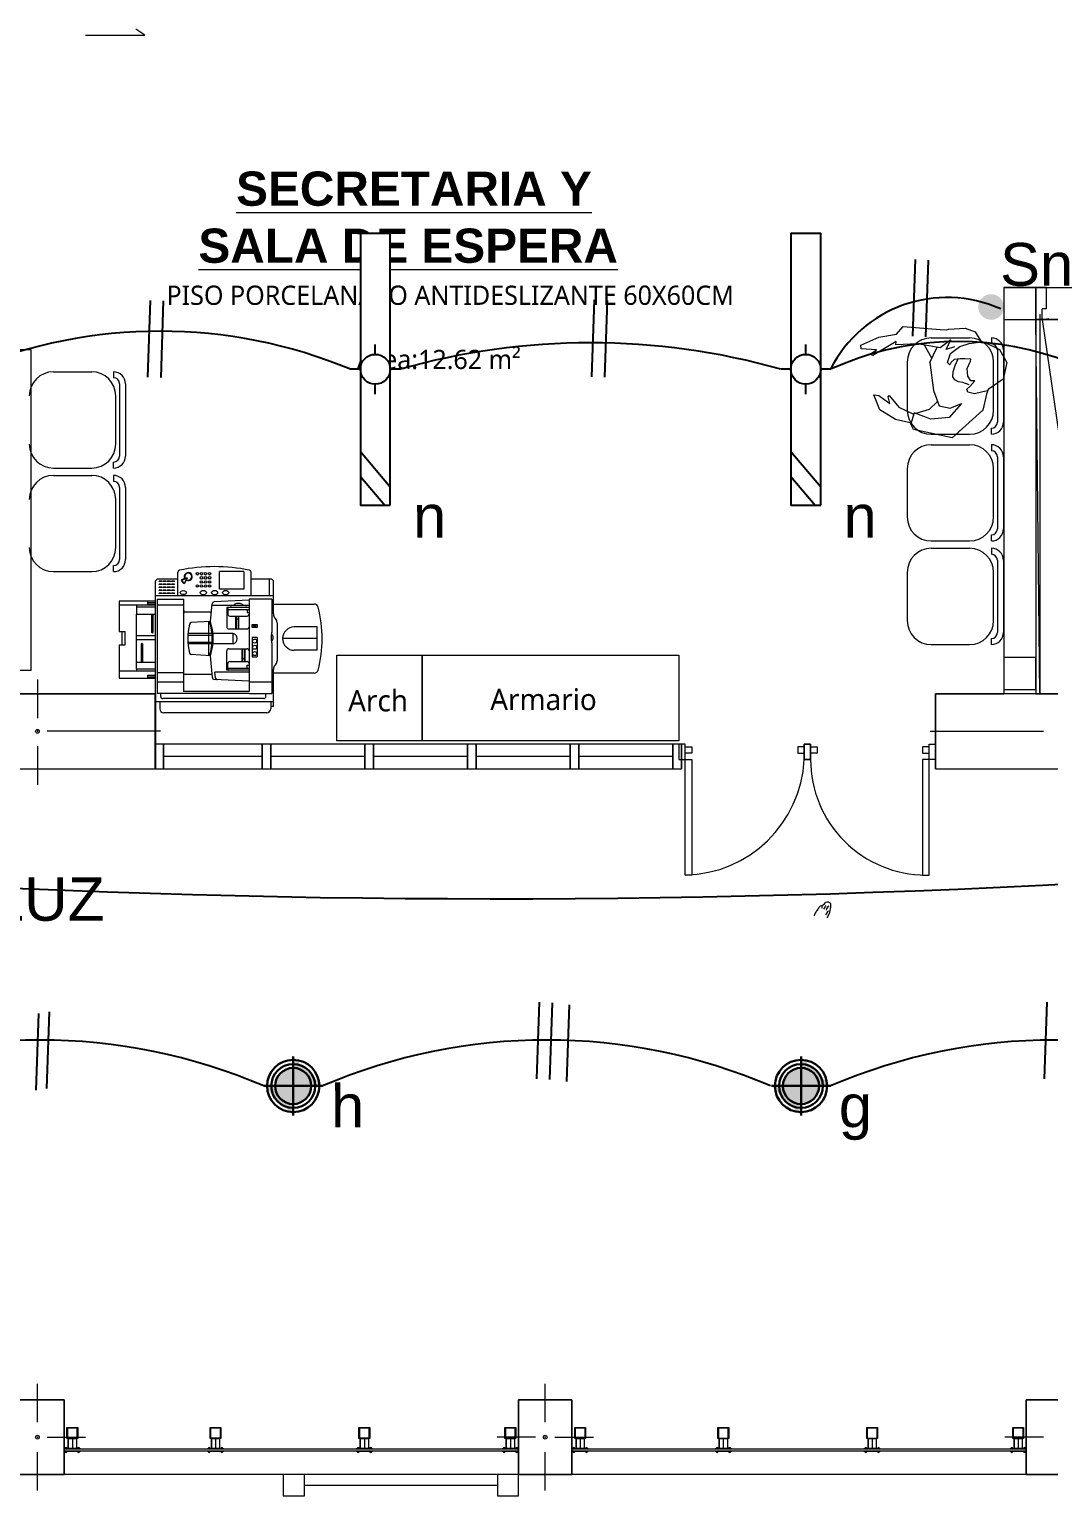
# Model space of a CAD drawing. Header units: metres. Extents: x -17 to 101, y 0 to 79.
# Drawn here: x 11.28 to 16.05, y 19.44 to 26.29 of the extents above; entities that cross this region are included whole.
import ezdxf
from ezdxf import colors
from ezdxf.entities.mleader import LeaderData, LeaderLine
from ezdxf.math import Vec2, Vec3

# ---------------------------------------------------------------- set-up
doc = ezdxf.new("R2010")
doc.units = ezdxf.units.M
doc.set_wipeout_variables(frame=1)
doc.linetypes.add('CONTINUA', pattern=[0])
doc.linetypes.add('HIDDEN2', pattern=[0.1875, 0.125, -0.0625])
for name, color, linetype, lineweight in [('ALUMBRADO', 1, 'Continuous', 30), ('Cotas varias El', 253, 'Continuous', 13), ('TOMACORRIENTE', 5, 'HIDDEN2', 30)]:
    doc.layers.add(name, color=color, linetype=linetype, lineweight=lineweight)
doc.styles.add('Generales', font='trebuc.ttf', dxfattribs={"height": 0.1})
doc.styles.add('Santa Rosa 1 50', font='trebuc.ttf')
doc.styles.get("Standard").update_dxf_attribs({"font": 'arial.ttf'})
doc.styles.add('Textos pisos', font='arial.ttf', dxfattribs={"height": 0.1})

# ---------------------------------------------------------------- blocks, each defined once
blk = doc.blocks.new('ADOSADO')
at = {"color": 1, "lineweight": 25}
blk.add_wipeout([(-0.63, 0.015), (0.64, 0.015), (0.64, 0.155), (-0.63, 0.155)], dxfattribs=at).dxf.layer = 'ALUMBRADO'
at = {"layer": 'ALUMBRADO', "color": 1, "lineweight": 25}
blk.add_lwpolyline([(-0.63, 0.015), (0.64, 0.015), (0.64, 0.155), (-0.63, 0.155)], close=True, dxfattribs=at)
at = {"layer": 'ALUMBRADO', "lineweight": 25}
for points in [[(-0.4959, 0.155), (-0.63, 0.0409)], [(-0.3794, 0.155), (-0.5438, 0.015)], [(0.005, 0.1548), (0.005, 0.2007)], [(-0.1107, 0.085), (-0.0648, 0.085)], [(0.0748, 0.085), (0.1207, 0.085)], [(0.005, -0.0307), (0.005, 0.0152)]]:
    blk.add_lwpolyline(points, dxfattribs=at)
blk.add_circle((0.005, 0.085), 0.0698, dxfattribs=at)
blk = doc.blocks.new('LED PASILLO')
at = {"layer": 'ALUMBRADO'}
h = blk.add_hatch(color=202, dxfattribs=at)
h.dxf.hatch_style = 1
edge = h.paths.add_edge_path()
edge.add_line((0, 0.1376), (0, -0.1376))
edge.add_line((-0.1376, 0), (0.1376, 0))
edge = h.paths.add_edge_path()
edge.add_line((0, 0), (0, 0.0845))
edge.add_arc((0, 0), 0.0845, 90, 180)
edge.add_line((-0.0845, 0), (0, 0))
edge = h.paths.add_edge_path()
edge.add_line((0.0845, 0), (0, 0))
edge.add_line((0, 0), (0, -0.0845))
edge.add_arc((0, 0), 0.0845, 270, 360)
at = {"layer": 'ALUMBRADO', "color": 202}
for points in [[(0, 0.1376), (0, -0.1376)], [(-0.1376, 0), (0.1376, 0)]]:
    blk.add_lwpolyline(points, dxfattribs=at)
for radius in [0.1222, 0.1028, 0.0845]:
    blk.add_circle((0, 0), radius, dxfattribs=at)
blk = doc.blocks.new('_DOTBLANK')
at = {"color": 0, "linetype": 'ByBlock'}
blk.add_line((-0.5, 0), (-1, 0), dxfattribs=at)
blk.add_circle((0, 0), 0.5, dxfattribs=at)

msp = doc.modelspace()

# ---------------------------------------------------------------- hatches: boundary and pattern name
at = {"layer": 'ALUMBRADO', "lineweight": 25}
h = msp.add_hatch(color=102, dxfattribs=at)
h.dxf.hatch_style = 1
h.paths.add_polyline_path([(15.7191, 24.9928, -1), (15.8391, 24.9928, -1)])

# ---------------------------------------------------------------- linework, layer by layer
at = {"layer": 'ALUMBRADO', "color": 114, "lineweight": 25}
for points in [[(15.4123, 24.8557), (15.4247, 25.2144)], [(15.4737, 24.8534), (15.4861, 25.2121)], [(13.9116, 24.6671), (13.9239, 25.0257)], [(11.8354, 24.665), (11.8478, 25.0236)], [(11.8967, 24.6627), (11.9091, 25.0214)], [(13.9729, 24.6648), (13.9853, 25.0235)], [(13.6544, 21.3838), (13.6668, 21.7425)], [(13.7158, 21.3815), (13.7282, 21.7402)], [(16.0294, 21.3838), (16.0418, 21.7425)], [(11.3121, 21.3314), (11.3245, 21.6901)], [(11.3633, 21.3387), (11.3757, 21.6974)], [(13.7942, 21.3712), (13.8066, 21.7299)]]:
    msp.add_lwpolyline(points, dxfattribs=at)
at = {"layer": 'ALUMBRADO', "linetype": 'CONTINUA', "lineweight": 25}
msp.add_arc((13.4689, 73.0698), 50.8438, 263.01287, 277.36143, dxfattribs=at)
at = {"layer": 'ALUMBRADO', "lineweight": 25}
for centre in [(11.3296, 18.905), (13.7002, 18.905), (16.0752, 18.905)]:
    msp.add_arc(centre, 2.6607, 66.80916, 113.19026, dxfattribs=at)
at = {"layer": 'Cotas varias El', "linetype": 'Continuous'}
for p, q in [((11.5439, 26.2632), (11.8207, 26.2632)), ((11.8207, 26.2632), (11.7783, 26.2911)), ((11.3186, 23.2505), (11.3186, 23.0705)), ((11.8936, 23.0089), (11.3636, 23.0089)), ((15.4936, 23.0089), (16.0236, 23.0089)), ((11.3186, 22.9389), (11.3186, 22.7589)), ((11.9086, 22.9489), (11.8686, 22.9489)), ((11.8686, 22.8339), (11.8686, 22.9489)), ((11.9086, 22.9489), (11.8686, 22.9489)), ((11.8686, 22.9489), (11.8686, 22.8339)), ((11.9086, 22.9489), (11.8686, 22.9489)), ((11.8686, 22.8339), (11.8686, 22.9489)), ((11.9086, 22.9489), (11.8686, 22.9489)), ((11.8686, 22.9489), (11.8686, 22.8339)), ((11.9086, 22.9489), (11.9086, 22.8339)), ((11.9086, 22.8339), (11.9086, 22.9489)), ((11.9086, 22.8339), (11.9086, 22.9489)), ((12.3703, 22.9489), (11.9086, 22.9489)), ((11.9086, 22.9489), (11.9086, 22.8339)), ((11.9086, 22.8339), (11.9086, 22.9489)), ((11.9086, 22.8339), (11.9086, 22.9489)), ((12.3703, 22.9489), (11.9086, 22.9489)), ((12.4103, 22.9489), (12.3703, 22.9489)), ((12.3703, 22.8339), (12.3703, 22.9489)), ((12.4103, 22.9489), (12.3703, 22.9489)), ((12.3703, 22.9489), (12.3703, 22.8339)), ((12.4103, 22.9489), (12.3703, 22.9489)), ((12.3703, 22.8339), (12.3703, 22.9489)), ((12.4103, 22.9489), (12.3703, 22.9489)), ((12.3703, 22.9489), (12.3703, 22.8339)), ((12.872, 22.9489), (12.4103, 22.9489)), ((12.4103, 22.9489), (12.4103, 22.8339)), ((12.4103, 22.8339), (12.4103, 22.9489)), ((12.4103, 22.8339), (12.4103, 22.9489)), ((12.872, 22.9489), (12.4103, 22.9489)), ((12.4103, 22.9489), (12.4103, 22.8339)), ((12.4103, 22.8339), (12.4103, 22.9489)), ((12.4103, 22.8339), (12.4103, 22.9489)), ((12.8505, 22.8339), (12.8505, 22.9489)), ((12.8905, 22.9489), (12.8505, 22.9489)), ((12.8505, 22.9489), (12.8505, 22.8339)), ((12.8505, 22.8339), (12.8505, 22.9489)), ((12.8905, 22.9489), (12.8505, 22.9489)), ((12.8505, 22.9489), (12.8505, 22.8339)), ((12.8905, 22.8339), (12.8905, 22.9489)), ((12.8905, 22.9489), (12.8905, 22.8339)), ((13.3522, 22.9489), (12.8905, 22.9489)), ((13.3522, 22.9489), (12.8905, 22.9489)), ((13.3306, 22.8339), (13.3306, 22.9489)), ((13.3706, 22.9489), (13.3306, 22.9489)), ((13.3306, 22.9489), (13.3306, 22.8339)), ((13.3306, 22.8339), (13.3306, 22.9489)), ((13.3706, 22.9489), (13.3306, 22.9489)), ((13.3306, 22.9489), (13.3306, 22.8339)), ((13.3706, 22.8339), (13.3706, 22.9489)), ((13.3706, 22.9489), (13.3706, 22.8339)), ((13.8323, 22.9489), (13.3706, 22.9489)), ((13.8323, 22.9489), (13.3706, 22.9489)), ((13.8108, 22.8339), (13.8108, 22.9489)), ((13.8508, 22.9489), (13.8108, 22.9489)), ((13.8108, 22.9489), (13.8108, 22.8339)), ((13.8108, 22.8339), (13.8108, 22.9489)), ((13.8508, 22.9489), (13.8108, 22.9489)), ((13.8108, 22.9489), (13.8108, 22.8339)), ((13.8508, 22.8339), (13.8508, 22.9489)), ((13.8508, 22.9489), (13.8508, 22.8339)), ((14.3125, 22.9489), (13.8508, 22.9489)), ((14.3125, 22.9489), (13.8508, 22.9489)), ((14.2909, 22.8339), (14.2909, 22.9489)), ((14.3309, 22.9489), (14.2909, 22.9489)), ((14.2909, 22.9489), (14.2909, 22.8339)), ((14.2909, 22.8339), (14.2909, 22.9489)), ((14.3309, 22.9489), (14.2909, 22.9489)), ((14.2909, 22.9489), (14.2909, 22.8339)), ((14.3309, 22.8339), (14.3309, 22.9489)), ((14.3309, 22.9489), (14.3309, 22.8339)), ((11.8686, 22.8339), (11.9086, 22.8339)), ((11.8686, 22.8339), (11.9086, 22.8339)), ((11.8686, 22.8339), (11.9086, 22.8339)), ((11.8686, 22.8339), (11.9086, 22.8339)), ((12.3703, 22.8914), (11.9086, 22.8914)), ((12.3703, 22.8914), (11.9086, 22.8914)), ((11.9086, 22.8339), (12.3703, 22.8339)), ((11.9086, 22.8339), (12.3703, 22.8339)), ((12.3703, 22.8339), (12.4103, 22.8339)), ((12.3703, 22.8339), (12.4103, 22.8339)), ((12.3703, 22.8339), (12.4103, 22.8339)), ((12.3703, 22.8339), (12.4103, 22.8339)), ((12.8505, 22.8914), (12.4103, 22.8914)), ((12.8505, 22.8914), (12.4103, 22.8914)), ((12.4103, 22.8339), (12.872, 22.8339)), ((12.4103, 22.8339), (12.872, 22.8339)), ((12.8505, 22.8339), (12.8905, 22.8339)), ((12.8505, 22.8339), (12.8905, 22.8339)), ((13.3306, 22.8914), (12.8905, 22.8914)), ((13.3306, 22.8914), (12.8905, 22.8914)), ((12.8905, 22.8339), (13.3522, 22.8339)), ((12.8905, 22.8339), (13.3522, 22.8339)), ((13.3306, 22.8339), (13.3706, 22.8339)), ((13.3306, 22.8339), (13.3706, 22.8339)), ((13.8108, 22.8914), (13.3706, 22.8914)), ((13.8108, 22.8914), (13.3706, 22.8914)), ((13.3706, 22.8339), (13.8323, 22.8339)), ((13.3706, 22.8339), (13.8323, 22.8339)), ((13.8108, 22.8339), (13.8508, 22.8339)), ((13.8108, 22.8339), (13.8508, 22.8339)), ((14.2909, 22.8914), (13.8508, 22.8914)), ((14.2909, 22.8914), (13.8508, 22.8914)), ((13.8508, 22.8339), (14.3125, 22.8339)), ((13.8508, 22.8339), (14.3125, 22.8339)), ((14.2909, 22.8339), (14.3309, 22.8339)), ((14.2909, 22.8339), (14.3309, 22.8339)), ((11.3186, 19.7789), (11.3186, 19.9589)), ((13.6937, 19.7789), (13.6937, 19.9589)), ((11.3636, 19.7089), (11.5436, 19.7089)), ((13.6487, 19.7089), (13.4687, 19.7089)), ((13.7387, 19.7089), (13.9187, 19.7089)), ((16.0236, 19.7089), (15.8436, 19.7089)), ((11.3186, 19.4589), (11.3186, 19.6389)), ((13.6937, 19.4589), (13.6937, 19.6389)), ((12.4687, 19.5341), (12.4687, 19.4352)), ((12.5675, 19.5341), (12.4687, 19.5341)), ((12.5675, 19.4352), (12.5675, 19.5341)), ((13.4698, 19.5341), (13.4698, 19.4352)), ((13.5687, 19.5341), (13.4698, 19.5341)), ((13.5687, 19.4352), (13.5687, 19.5341)), ((12.4687, 19.4352), (12.5675, 19.4352)), ((13.4698, 19.4352), (13.5687, 19.4352))]:
    msp.add_line(p, q, dxfattribs=at)
at = {"layer": 'Cotas varias El', "ltscale": 0.05}
msp.add_line((15.8386, 25.0839), (15.9886, 25.0839), dxfattribs=at)
at = {"layer": 'Cotas varias El'}
for p, q in [((16.0386, 25.0839), (15.9886, 25.0839)), ((16.0386, 24.9839), (16.0386, 25.0839)), ((16.0186, 24.9339), (16.0186, 24.9839)), ((16.0386, 24.9839), (16.0186, 24.9839)), ((16.0186, 24.9339), (15.9886, 24.9339)), ((16.0186, 24.9339), (16.0483, 24.9383)), ((16.0186, 24.9339), (16.1542, 24.0038)), ((15.5023, 24.7539), (15.4669, 24.8145)), ((15.4923, 24.7334), (15.5268, 24.8044)), ((11.8715, 23.713), (11.881, 23.7225)), ((11.881, 23.7225), (11.976, 23.7225)), ((11.976, 23.6418), (11.976, 23.7529)), ((12.0073, 23.7231), (11.9917, 23.7154)), ((12.0169, 23.7251), (11.9948, 23.7143)), ((12.0169, 23.7251), (12.0061, 23.703)), ((12.019, 23.7272), (12.0102, 23.7229)), ((12.019, 23.7272), (12.0147, 23.7184)), ((12.2838, 23.7558), (12.1698, 23.7558)), ((12.1698, 23.673), (12.1698, 23.7558)), ((12.2838, 23.7558), (12.2838, 23.673)), ((12.318, 23.6418), (12.318, 23.7529)), ((12.318, 23.7225), (12.413, 23.7225)), ((12.4035, 23.6418), (12.4035, 23.7225)), ((12.4225, 23.713), (12.413, 23.7225)), ((11.8715, 23.1478), (11.8715, 23.713)), ((11.8881, 23.7097), (11.8881, 23.7116)), ((11.9024, 23.7116), (11.8881, 23.7116)), ((11.9024, 23.7097), (11.8881, 23.7097)), ((11.8881, 23.6955), (11.8881, 23.6974)), ((11.9024, 23.6974), (11.8881, 23.6974)), ((11.9024, 23.6955), (11.8881, 23.6955)), ((11.8881, 23.6812), (11.8881, 23.6831)), ((11.9024, 23.6831), (11.8881, 23.6831)), ((11.9024, 23.6812), (11.8881, 23.6812)), ((11.8881, 23.667), (11.8881, 23.6689)), ((11.9024, 23.6689), (11.8881, 23.6689)), ((11.9024, 23.667), (11.8881, 23.667)), ((11.8881, 23.6527), (11.8881, 23.6546)), ((11.9024, 23.6546), (11.8881, 23.6546)), ((11.9024, 23.7097), (11.9024, 23.7116)), ((11.9024, 23.6955), (11.9024, 23.6974)), ((11.9024, 23.6812), (11.9024, 23.6831)), ((11.9024, 23.667), (11.9024, 23.6689)), ((11.9024, 23.6527), (11.9024, 23.6546)), ((11.9214, 23.7116), (11.9071, 23.7116)), ((11.9071, 23.7097), (11.9071, 23.7116)), ((11.9214, 23.7097), (11.9071, 23.7097)), ((11.9214, 23.6974), (11.9071, 23.6974)), ((11.9071, 23.6955), (11.9071, 23.6974)), ((11.9214, 23.6955), (11.9071, 23.6955)), ((11.9214, 23.6831), (11.9071, 23.6831)), ((11.9071, 23.6812), (11.9071, 23.6831)), ((11.9214, 23.6812), (11.9071, 23.6812)), ((11.9214, 23.6689), (11.9071, 23.6689)), ((11.9071, 23.667), (11.9071, 23.6689)), ((11.9214, 23.667), (11.9071, 23.667)), ((11.9214, 23.6546), (11.9071, 23.6546)), ((11.9071, 23.6527), (11.9071, 23.6546)), ((11.9214, 23.7097), (11.9214, 23.7116)), ((11.9214, 23.6955), (11.9214, 23.6974)), ((11.9214, 23.6812), (11.9214, 23.6831)), ((11.9214, 23.667), (11.9214, 23.6689)), ((11.9214, 23.6527), (11.9214, 23.6546)), ((11.9261, 23.7097), (11.9261, 23.7116)), ((11.9404, 23.7116), (11.9261, 23.7116)), ((11.9404, 23.7097), (11.9261, 23.7097)), ((11.9261, 23.6955), (11.9261, 23.6974)), ((11.9404, 23.6974), (11.9261, 23.6974)), ((11.9404, 23.6955), (11.9261, 23.6955)), ((11.9261, 23.6812), (11.9261, 23.6831)), ((11.9404, 23.6831), (11.9261, 23.6831)), ((11.9404, 23.6812), (11.9261, 23.6812)), ((11.9261, 23.667), (11.9261, 23.6689)), ((11.9404, 23.6689), (11.9261, 23.6689)), ((11.9404, 23.667), (11.9261, 23.667)), ((11.9261, 23.6527), (11.9261, 23.6546)), ((11.9404, 23.6546), (11.9261, 23.6546)), ((11.9404, 23.7097), (11.9404, 23.7116)), ((11.9404, 23.6955), (11.9404, 23.6974)), ((11.9404, 23.6812), (11.9404, 23.6831)), ((11.9404, 23.667), (11.9404, 23.6689)), ((11.9404, 23.6527), (11.9404, 23.6546)), ((11.9451, 23.7097), (11.9451, 23.7116)), ((11.9594, 23.7116), (11.9451, 23.7116)), ((11.9594, 23.7097), (11.9451, 23.7097)), ((11.9451, 23.6955), (11.9451, 23.6974)), ((11.9594, 23.6974), (11.9451, 23.6974)), ((11.9594, 23.6955), (11.9451, 23.6955)), ((11.9451, 23.6812), (11.9451, 23.6831)), ((11.9594, 23.6831), (11.9451, 23.6831)), ((11.9594, 23.6812), (11.9451, 23.6812)), ((11.9451, 23.667), (11.9451, 23.6689)), ((11.9594, 23.6689), (11.9451, 23.6689)), ((11.9594, 23.667), (11.9451, 23.667)), ((11.9451, 23.6527), (11.9451, 23.6546)), ((11.9594, 23.6546), (11.9451, 23.6546)), ((11.9594, 23.7097), (11.9594, 23.7116)), ((11.9594, 23.6955), (11.9594, 23.6974)), ((11.9594, 23.6812), (11.9594, 23.6831)), ((11.9594, 23.667), (11.9594, 23.6689)), ((11.9594, 23.6527), (11.9594, 23.6546)), ((12.0149, 23.7155), (12.0072, 23.6999)), ((12.2838, 23.673), (12.1698, 23.673)), ((12.4225, 23.5577), (12.4225, 23.713)), ((11.7005, 23.618), (11.7005, 23.4755)), ((11.8715, 23.618), (11.7005, 23.618)), ((11.8715, 23.599), (11.7005, 23.599)), ((11.7813, 23.599), (11.7813, 23.5563)), ((11.7813, 23.599), (11.7813, 23.5895)), ((11.8715, 23.5895), (11.7813, 23.5895)), ((11.8335, 23.618), (11.8335, 23.6038)), ((11.8335, 23.6109), (11.8715, 23.6109)), ((11.8335, 23.6038), (11.8715, 23.6038)), ((12.4225, 23.6418), (11.8715, 23.6418)), ((11.8784, 23.6275), (11.8784, 23.1858)), ((11.8784, 23.6275), (12.0019, 23.6275)), ((12.0019, 23.599), (11.8784, 23.599)), ((11.9024, 23.6527), (11.8881, 23.6527)), ((11.9214, 23.6527), (11.9071, 23.6527)), ((11.9404, 23.6527), (11.9261, 23.6527)), ((11.9594, 23.6527), (11.9451, 23.6527)), ((12.0019, 23.6275), (12.0019, 23.1953)), ((12.128, 23.523), (12.1367, 23.6052)), ((12.3085, 23.5971), (12.1358, 23.5971)), ((12.3085, 23.6228), (12.1456, 23.6137)), ((12.204, 23.5876), (12.204, 23.4974)), ((12.2088, 23.5876), (12.204, 23.5876)), ((12.3085, 23.5876), (12.2088, 23.5876)), ((12.3085, 23.6275), (12.3085, 23.1953)), ((12.4156, 23.6275), (12.3085, 23.6275)), ((12.4156, 23.6275), (12.4156, 23.4717)), ((12.4225, 23.6038), (12.6133, 23.6038)), ((11.7813, 23.333), (11.7813, 23.5563)), ((11.7813, 23.5563), (11.8715, 23.5563)), ((11.8543, 23.4708), (11.8543, 23.5563)), ((11.8591, 23.5563), (11.8591, 23.4708)), ((12.0053, 23.568), (12.1328, 23.568)), ((12.128, 23.523), (12.0384, 23.517)), ((12.1198, 23.3621), (12.1198, 23.5225)), ((12.2088, 23.5781), (12.2088, 23.5829)), ((12.2088, 23.5781), (12.2088, 23.5572)), ((12.2088, 23.5781), (12.3085, 23.5781)), ((12.2183, 23.5477), (12.299, 23.5477)), ((12.2468, 23.4879), (12.2468, 23.5477)), ((12.2494, 23.4879), (12.2494, 23.5477)), ((12.2584, 23.4879), (12.2584, 23.5477)), ((12.261, 23.4879), (12.261, 23.5477)), ((12.299, 23.5781), (12.299, 23.5639)), ((12.299, 23.5639), (12.3085, 23.5639)), ((12.4323, 23.5359), (12.4298, 23.5387)), ((12.4396, 23.5169), (12.4396, 23.3392)), ((11.7005, 23.4755), (11.7148, 23.4755)), ((11.7148, 23.4138), (11.7148, 23.4755)), ((11.7148, 23.4755), (11.729, 23.4755)), ((11.729, 23.4138), (11.729, 23.4755)), ((11.7813, 23.4565), (11.8715, 23.4565)), ((12.0225, 23.4589), (12.1355, 23.4589)), ((12.1349, 23.466), (12.023, 23.466)), ((12.2347, 23.466), (12.1397, 23.466)), ((12.2135, 23.4879), (12.299, 23.4879)), ((12.2347, 23.4185), (12.2347, 23.466)), ((12.3228, 23.4945), (12.3228, 23.5088)), ((12.3228, 23.5088), (12.3465, 23.5088)), ((12.3465, 23.4945), (12.3228, 23.4945)), ((12.3278, 23.5007), (12.3278, 23.5026)), ((12.336, 23.5026), (12.3278, 23.5026)), ((12.336, 23.5007), (12.3278, 23.5007)), ((12.336, 23.5026), (12.336, 23.5049)), ((12.3415, 23.5017), (12.336, 23.5049)), ((12.3415, 23.5017), (12.336, 23.4985)), ((12.336, 23.4985), (12.336, 23.5007)), ((12.3465, 23.5088), (12.3465, 23.4945)), ((12.6268, 23.4969), (12.5199, 23.4969)), ((12.6268, 23.3877), (12.6268, 23.4969)), ((11.7005, 23.4138), (11.7005, 23.257)), ((11.7005, 23.4138), (11.7148, 23.4138)), ((11.7148, 23.4138), (11.729, 23.4138)), ((11.7813, 23.4375), (11.8715, 23.4375)), ((11.805, 23.333), (11.805, 23.4185)), ((11.8098, 23.4185), (11.8098, 23.333)), ((12.0225, 23.4257), (12.1355, 23.4257)), ((12.1349, 23.4185), (12.023, 23.4185)), ((12.2347, 23.4185), (12.1397, 23.4185)), ((12.204, 23.295), (12.204, 23.3853)), ((12.2135, 23.3948), (12.299, 23.3948)), ((12.2748, 23.3948), (12.2748, 23.3349)), ((12.2774, 23.3349), (12.2774, 23.3948)), ((12.2864, 23.3349), (12.2864, 23.3948)), ((12.289, 23.3948), (12.289, 23.3349)), ((12.3228, 23.447), (12.3228, 23.3568)), ((12.3465, 23.447), (12.3228, 23.447)), ((12.3465, 23.447), (12.3465, 23.3568)), ((12.4156, 23.4224), (12.4156, 23.1858)), ((12.6268, 23.4423), (12.4653, 23.4423)), ((12.6268, 23.3877), (12.5199, 23.3877)), ((11.7813, 23.333), (11.8715, 23.333)), ((11.7813, 23.2998), (11.7813, 23.333)), ((12.128, 23.3615), (12.0384, 23.3676)), ((12.1368, 23.2605), (12.128, 23.3615)), ((12.2088, 23.3045), (12.2088, 23.3254)), ((12.2183, 23.3349), (12.299, 23.3349)), ((12.299, 23.3188), (12.3085, 23.3188)), ((12.299, 23.3045), (12.299, 23.3188)), ((12.3228, 23.3568), (12.3465, 23.3568)), ((12.4298, 23.3174), (12.4323, 23.3202)), ((11.8715, 23.2903), (11.7005, 23.2903)), ((11.7005, 23.257), (11.8715, 23.257)), ((11.7813, 23.2998), (11.7813, 23.2903)), ((11.8715, 23.2998), (11.7813, 23.2998)), ((11.8335, 23.2713), (11.8715, 23.2713)), ((11.8335, 23.2713), (11.8335, 23.257)), ((11.8335, 23.2642), (11.8715, 23.2642)), ((12.0019, 23.2827), (11.8784, 23.2827)), ((12.0019, 23.276), (12.1355, 23.276)), ((12.3085, 23.2428), (12.1457, 23.2518)), ((12.3085, 23.2855), (12.1489, 23.2855)), ((12.1512, 23.2597), (12.1489, 23.2855)), ((12.2088, 23.295), (12.204, 23.295)), ((12.2088, 23.2998), (12.2088, 23.3045)), ((12.2088, 23.3045), (12.3085, 23.3045)), ((12.3085, 23.295), (12.2088, 23.295)), ((12.4225, 23.1243), (12.4225, 23.2984)), ((12.6133, 23.2808), (12.4225, 23.2808)), ((12.0019, 23.238), (11.8784, 23.238)), ((12.3085, 23.1858), (11.8784, 23.1858)), ((11.8953, 23.1715), (11.8953, 23.1858)), ((12.3085, 23.1953), (12.0019, 23.1953)), ((12.4156, 23.238), (12.3085, 23.238)), ((12.3085, 23.1858), (12.4156, 23.1858)), ((12.3871, 23.1715), (12.3871, 23.1858)), ((11.8715, 23.1478), (12.4225, 23.1478)), ((11.8905, 23.1478), (11.8905, 23.1145)), ((12.3776, 23.162), (11.9048, 23.162)), ((12.41, 23.1478), (12.41, 23.1145)), ((12.4225, 23.1243), (12.41, 23.1243)), ((12.391, 23.0955), (11.9095, 23.0955)), ((11.4631, 19.7026), (11.5012, 19.7026)), ((11.4631, 19.6559), (11.4631, 19.7026)), ((11.4631, 19.7026), (11.4631, 19.6559)), ((11.4631, 19.7026), (11.5012, 19.7026)), ((11.4631, 19.6559), (11.4631, 19.7026)), ((11.4631, 19.7026), (11.4631, 19.6559)), ((11.4822, 19.7026), (11.4822, 19.6559)), ((11.4822, 19.7026), (11.4822, 19.6559)), ((11.5012, 19.7026), (11.5012, 19.6559)), ((11.5012, 19.7026), (11.5012, 19.6559)), ((11.5012, 19.7026), (11.5012, 19.6559)), ((11.5012, 19.7026), (11.5012, 19.6559)), ((12.1326, 19.7026), (12.1707, 19.7026)), ((12.1326, 19.6559), (12.1326, 19.7026)), ((12.1326, 19.7026), (12.1326, 19.6559)), ((12.1326, 19.7026), (12.1707, 19.7026)), ((12.1326, 19.6559), (12.1326, 19.7026)), ((12.1326, 19.7026), (12.1326, 19.6559)), ((12.1517, 19.7026), (12.1517, 19.6559)), ((12.1517, 19.7026), (12.1517, 19.6559)), ((12.1707, 19.7026), (12.1707, 19.6559)), ((12.1707, 19.7026), (12.1707, 19.6559)), ((12.1707, 19.7026), (12.1707, 19.6559)), ((12.1707, 19.7026), (12.1707, 19.6559)), ((12.8286, 19.7026), (12.8667, 19.7026)), ((12.8286, 19.6559), (12.8286, 19.7026)), ((12.8286, 19.7026), (12.8286, 19.6559)), ((12.8286, 19.7026), (12.8667, 19.7026)), ((12.8286, 19.6559), (12.8286, 19.7026)), ((12.8286, 19.7026), (12.8286, 19.6559)), ((12.8477, 19.7026), (12.8477, 19.6559)), ((12.8477, 19.7026), (12.8477, 19.6559)), ((12.8667, 19.7026), (12.8667, 19.6559)), ((12.8667, 19.7026), (12.8667, 19.6559)), ((12.8667, 19.7026), (12.8667, 19.6559)), ((12.8667, 19.7026), (12.8667, 19.6559)), ((13.5115, 19.7026), (13.5496, 19.7026)), ((13.5115, 19.6559), (13.5115, 19.7026)), ((13.5115, 19.7026), (13.5115, 19.6559)), ((13.5115, 19.7026), (13.5496, 19.7026)), ((13.5115, 19.6559), (13.5115, 19.7026)), ((13.5115, 19.7026), (13.5115, 19.6559)), ((13.5306, 19.7026), (13.5306, 19.6559)), ((13.5306, 19.7026), (13.5306, 19.6559)), ((13.5496, 19.7026), (13.5496, 19.6559)), ((13.5496, 19.7026), (13.5496, 19.6559)), ((13.5496, 19.7026), (13.5496, 19.6559)), ((13.5496, 19.7026), (13.5496, 19.6559)), ((13.8381, 19.7026), (13.8762, 19.7026)), ((13.8381, 19.6558), (13.8381, 19.7026)), ((13.8381, 19.7026), (13.8381, 19.6558)), ((13.8381, 19.7026), (13.8762, 19.7026)), ((13.8381, 19.6558), (13.8381, 19.7026)), ((13.8381, 19.7026), (13.8381, 19.6558)), ((13.8571, 19.7026), (13.8571, 19.6558)), ((13.8571, 19.7026), (13.8571, 19.6558)), ((13.8762, 19.7026), (13.8762, 19.6558)), ((13.8762, 19.7026), (13.8762, 19.6558)), ((13.8762, 19.7026), (13.8762, 19.6558)), ((13.8762, 19.7026), (13.8762, 19.6558)), ((14.5076, 19.7026), (14.5457, 19.7026)), ((14.5076, 19.6558), (14.5076, 19.7026)), ((14.5076, 19.7026), (14.5076, 19.6558)), ((14.5076, 19.7026), (14.5457, 19.7026)), ((14.5076, 19.6558), (14.5076, 19.7026)), ((14.5076, 19.7026), (14.5076, 19.6558)), ((14.5266, 19.7026), (14.5266, 19.6558)), ((14.5266, 19.7026), (14.5266, 19.6558)), ((14.5457, 19.7026), (14.5457, 19.6558)), ((14.5457, 19.7026), (14.5457, 19.6558)), ((14.5457, 19.7026), (14.5457, 19.6558)), ((14.5457, 19.7026), (14.5457, 19.6558)), ((15.2036, 19.7026), (15.2417, 19.7026)), ((15.2036, 19.6558), (15.2036, 19.7026)), ((15.2036, 19.7026), (15.2036, 19.6558)), ((15.2036, 19.7026), (15.2417, 19.7026)), ((15.2036, 19.6558), (15.2036, 19.7026)), ((15.2036, 19.7026), (15.2036, 19.6558)), ((15.2226, 19.7026), (15.2226, 19.6558)), ((15.2226, 19.7026), (15.2226, 19.6558)), ((15.2417, 19.7026), (15.2417, 19.6558)), ((15.2417, 19.7026), (15.2417, 19.6558)), ((15.2417, 19.7026), (15.2417, 19.6558)), ((15.2417, 19.7026), (15.2417, 19.6558)), ((15.8865, 19.7026), (15.9246, 19.7026)), ((15.8865, 19.6558), (15.8865, 19.7026)), ((15.8865, 19.7026), (15.8865, 19.6558)), ((15.8865, 19.7026), (15.9246, 19.7026)), ((15.8865, 19.6558), (15.8865, 19.7026)), ((15.8865, 19.7026), (15.8865, 19.6558)), ((15.9055, 19.7026), (15.9055, 19.6558)), ((15.9055, 19.7026), (15.9055, 19.6558)), ((15.9246, 19.7026), (15.9246, 19.6558)), ((15.9246, 19.7026), (15.9246, 19.6558)), ((15.9246, 19.7026), (15.9246, 19.6558)), ((15.9246, 19.7026), (15.9246, 19.6558)), ((11.5008, 19.6559), (11.4627, 19.6559)), ((11.5008, 19.6559), (11.4627, 19.6559)), ((12.1707, 19.6559), (12.1326, 19.6559)), ((12.1707, 19.6559), (12.1326, 19.6559)), ((12.8667, 19.6559), (12.8286, 19.6559)), ((12.8667, 19.6559), (12.8286, 19.6559)), ((13.5496, 19.6559), (13.5115, 19.6559)), ((13.5496, 19.6559), (13.5115, 19.6559)), ((13.8758, 19.6558), (13.8377, 19.6558)), ((13.8758, 19.6558), (13.8377, 19.6558)), ((14.5457, 19.6558), (14.5076, 19.6558)), ((14.5457, 19.6558), (14.5076, 19.6558)), ((15.2417, 19.6558), (15.2036, 19.6558)), ((15.2417, 19.6558), (15.2036, 19.6558)), ((15.9246, 19.6558), (15.8865, 19.6558)), ((15.9246, 19.6558), (15.8865, 19.6558))]:
    msp.add_line(p, q, dxfattribs=at)
at = {"layer": 'Cotas varias El', "linetype": 'Continuous', "ltscale": 0.2}
msp.add_line((16.0086, 23.1839), (16.0086, 24.9598), dxfattribs=at)
at = {"layer": 'Cotas varias El', "linetype": 'ByBlock'}
for p, q in [((15.499, 24.848), (15.6783, 24.848)), ((15.7803, 24.848), (15.7803, 24.8199)), ((15.8084, 24.7918), (15.8084, 24.4543)), ((15.8365, 24.7918), (15.8365, 24.4543)), ((11.3933, 24.6898), (11.5725, 24.6898)), ((11.6745, 24.6898), (11.6745, 24.6617)), ((15.3865, 24.7355), (15.3865, 24.5105)), ((15.7908, 24.5105), (15.7908, 24.7355)), ((11.7026, 24.6336), (11.7026, 24.2961)), ((11.7308, 24.6336), (11.7308, 24.2961)), ((11.685, 24.3523), (11.685, 24.5773)), ((15.7803, 24.398), (15.7803, 24.4261)), ((15.499, 24.398), (15.6783, 24.398)), ((15.499, 24.349), (15.6783, 24.349)), ((15.7803, 24.349), (15.7803, 24.3209)), ((15.8084, 24.2927), (15.8084, 23.9552)), ((15.8365, 24.2927), (15.8365, 23.9552)), ((11.3933, 24.2398), (11.5725, 24.2398)), ((11.3933, 24.2055), (11.5725, 24.2055)), ((11.6745, 24.2398), (11.6745, 24.268)), ((11.6745, 24.2055), (11.6745, 24.1774)), ((15.3865, 24.2365), (15.3865, 24.0115)), ((15.7908, 24.0115), (15.7908, 24.2365)), ((11.7026, 24.1492), (11.7026, 23.8117)), ((11.7308, 24.1492), (11.7308, 23.8117)), ((11.685, 23.868), (11.685, 24.093)), ((15.7803, 23.899), (15.7803, 23.9271)), ((15.499, 23.899), (15.6783, 23.899)), ((15.499, 23.8646), (15.6783, 23.8646)), ((15.7803, 23.8646), (15.7803, 23.8365)), ((15.8084, 23.8084), (15.8084, 23.4709)), ((15.8365, 23.8084), (15.8365, 23.4709)), ((11.3933, 23.7555), (11.5725, 23.7555)), ((11.6745, 23.7555), (11.6745, 23.7836)), ((15.3865, 23.7521), (15.3865, 23.5271)), ((15.7908, 23.5271), (15.7908, 23.7521)), ((15.499, 23.4146), (15.6783, 23.4146)), ((15.7803, 23.4146), (15.7803, 23.4428))]:
    msp.add_line(p, q, dxfattribs=at)
at = {"layer": 'Cotas varias El', "ltscale": 0.05}
for points in [[(15.8386, 25.0839), (15.8386, 23.1839)], [(15.9886, 25.0839), (15.9886, 23.1839)]]:
    msp.add_lwpolyline(points, dxfattribs=at)
at = {"layer": 'Cotas varias El'}
for points in [[(15.8386, 25.0839), (15.8386, 24.9339), (15.9886, 24.9339), (15.9886, 25.0839)], [(15.9886, 25.0839), (16.9886, 25.0839), (16.9886, 24.9339), (15.9886, 24.9339)], [(15.9886, 24.9339), (17.9936, 24.9339), (17.9936, 22.9839), (16.6186, 22.9839), (16.6186, 23.1839), (16.0064, 23.1839), (15.9886, 24.9339)], [(15.8386, 23.3539), (15.8386, 23.2039), (15.9886, 23.2039), (15.9886, 23.3539)], [(11.4436, 19.8839), (11.1936, 19.8839), (11.1936, 19.5339), (11.4436, 19.5339)], [(13.8187, 19.8839), (13.5687, 19.8839), (13.5687, 19.5339), (13.8187, 19.5339)], [(16.1936, 19.8839), (15.9436, 19.8839), (15.9436, 19.5339), (16.1936, 19.5339)], [(11.5076, 19.7026), (11.5053, 19.7026), (11.4568, 19.7026), (11.4568, 19.7049), (11.4568, 19.7511), (11.4568, 19.7534), (11.5076, 19.7534), (11.5076, 19.7511)], [(11.5053, 19.7049), (11.5053, 19.7511), (11.4591, 19.7511), (11.4591, 19.7049)], [(13.8825, 19.7026), (13.8802, 19.7026), (13.8317, 19.7026), (13.8317, 19.7048), (13.8317, 19.7511), (13.8317, 19.7534), (13.8825, 19.7534), (13.8825, 19.7511)], [(13.8802, 19.7048), (13.8802, 19.7511), (13.834, 19.7511), (13.834, 19.7048)], [(11.4437, 19.6446), (13.5687, 19.6446), (13.5687, 19.6526), (11.4437, 19.6526)], [(13.8186, 19.6446), (15.9436, 19.6446), (15.9436, 19.6526), (13.8186, 19.6526)]]:
    msp.add_lwpolyline(points, close=True, dxfattribs=at)
for points in [[(15.6082, 24.8065), (15.5689, 24.7947), (15.5907, 24.8392), (15.5407, 24.8021), (15.4349, 24.8199), (15.3335, 24.8164), (15.3355, 24.8319), (15.2258, 24.7663), (15.2132, 24.7716), (15.2426, 24.792), (15.1715, 24.7966), (15.1703, 24.815), (15.2542, 24.8513), (15.3365, 24.8658), (15.368, 24.9018), (15.5413, 24.8884), (15.5715, 24.8858), (15.5792, 24.8899), (15.6574, 24.8943), (15.7052, 24.8769), (15.7356, 24.8247), (15.7486, 24.829), (15.8181, 24.7943), (15.8529, 24.7334), (15.8355, 24.6551), (15.766, 24.6073), (15.7573, 24.5856), (15.7398, 24.5104), (15.5966, 24.3812), (15.4163, 24.4206), (15.4011, 24.4508), (15.3315, 24.4676), (15.2582, 24.5124), (15.2298, 24.5827), (15.2538, 24.5797), (15.3048, 24.5421), (15.2971, 24.5725), (15.3029, 24.5789), (15.3475, 24.524), (15.4164, 24.4916)], [(15.7606, 24.6006), (15.7008, 24.5872), (15.6694, 24.5947), (15.6649, 24.6081), (15.6798, 24.6216), (15.7023, 24.647), (15.6843, 24.647), (15.6694, 24.6694), (15.6664, 24.7053), (15.6828, 24.7397), (15.6843, 24.7486), (15.6559, 24.7501), (15.635, 24.7501), (15.6066, 24.7471), (15.5916, 24.7352), (15.5857, 24.7232), (15.5752, 24.7337), (15.5886, 24.7756), (15.632, 24.8084), (15.6768, 24.8219), (15.7224, 24.8286)], [(10.6874, 23.2939), (10.6874, 24.7939), (11.2874, 24.7939), (11.2874, 23.2939), (10.6874, 23.2939)], [(15.6768, 24.6291), (15.6469, 24.6395), (15.626, 24.6425), (15.6096, 24.653), (15.6006, 24.6664), (15.6021, 24.6903), (15.6111, 24.7187), (15.6245, 24.7501)], [(15.4923, 24.7334), (15.5097, 24.603), (15.5357, 24.5308), (15.5879, 24.5204), (15.64, 24.5421), (15.5835, 24.4769), (15.4966, 24.4682), (15.4184, 24.4986), (15.4034, 24.4461)], [(15.5284, 24.551), (15.4893, 24.5137), (15.4265, 24.4955)], [(13.1186, 22.9644), (12.7186, 22.9644), (12.7186, 23.3644), (13.1186, 23.3644), (13.1186, 22.9644)], [(13.1186, 23.3644), (14.3186, 23.3644), (14.3186, 22.9644), (13.1186, 22.9644), (13.1186, 23.3644)], [(10.7686, 22.9539), (10.7686, 23.1839), (11.8715, 23.1839), (11.8715, 22.8339)], [(15.5186, 22.8339), (15.5186, 23.1839), (15.8386, 23.1839)], [(15.9886, 23.1839), (16.6186, 23.1839), (16.6186, 22.9839)], [(35.2186, 22.8339), (35.2186, 19.5339), (6.4186, 19.5339), (6.4186, 22.8339)]]:
    msp.add_lwpolyline(points, dxfattribs=at)
at = {"layer": 'Cotas varias El', "linetype": 'Continuous'}
for points in [[(10.7686, 22.8339), (11.8686, 22.8339), (11.8686, 23.1839), (10.7686, 23.1839)], [(15.5186, 22.8339), (16.6186, 22.8339), (16.6186, 23.1839), (15.5186, 23.1839)], [(14.3486, 22.9489), (14.3186, 22.9489), (14.3186, 22.8769), (14.3486, 22.8769)], [(14.3486, 22.9369), (14.3786, 22.9369), (14.3786, 22.9069), (14.3486, 22.9069)], [(14.9048, 22.9369), (14.8748, 22.9369), (14.8748, 22.9069), (14.9048, 22.9069)], [(14.9348, 22.9489), (14.9048, 22.9489), (14.9048, 22.8769), (14.9348, 22.8769)], [(14.9048, 22.9489), (14.9348, 22.9489), (14.9348, 22.8769), (14.9048, 22.8769)], [(14.9348, 22.9369), (14.9648, 22.9369), (14.9648, 22.9069), (14.9348, 22.9069)], [(15.4886, 22.9369), (15.4586, 22.9369), (15.4586, 22.9069), (15.4886, 22.9069)], [(15.4886, 22.9489), (15.5186, 22.9489), (15.5186, 22.8769), (15.4886, 22.8769)], [(14.3486, 22.8769), (14.3786, 22.8769), (14.3786, 22.3369), (14.3486, 22.3369)], [(15.4886, 22.8769), (15.4586, 22.8769), (15.4586, 22.3369), (15.4886, 22.3369)], [(11.4436, 19.5339), (11.1936, 19.5339), (11.1936, 19.8839), (11.4436, 19.8839)], [(13.8187, 19.5339), (13.5687, 19.5339), (13.5687, 19.8839), (13.8187, 19.8839)], [(16.1936, 19.5339), (15.9436, 19.5339), (15.9436, 19.8839), (16.1936, 19.8839)]]:
    msp.add_lwpolyline(points, close=True, dxfattribs=at)
at = {"layer": 'Cotas varias El', "flags": 128}
for points in [[(12.1771, 19.7026), (12.1748, 19.7026), (12.1263, 19.7026), (12.1263, 19.7049), (12.1263, 19.7511), (12.1263, 19.7534), (12.1771, 19.7534), (12.1771, 19.7511)], [(12.1748, 19.7049), (12.1748, 19.7511), (12.1286, 19.7511), (12.1286, 19.7049)], [(12.8731, 19.7026), (12.8708, 19.7026), (12.8223, 19.7026), (12.8223, 19.7049), (12.8223, 19.7511), (12.8223, 19.7534), (12.8731, 19.7534), (12.8731, 19.7511)], [(12.8708, 19.7049), (12.8708, 19.7511), (12.8246, 19.7511), (12.8246, 19.7049)], [(13.556, 19.7026), (13.5537, 19.7026), (13.5052, 19.7026), (13.5052, 19.7049), (13.5052, 19.7511), (13.5052, 19.7534), (13.556, 19.7534), (13.556, 19.7511)], [(13.5537, 19.7049), (13.5537, 19.7511), (13.5075, 19.7511), (13.5075, 19.7049)], [(14.552, 19.7026), (14.5497, 19.7026), (14.5012, 19.7026), (14.5012, 19.7048), (14.5012, 19.7511), (14.5012, 19.7534), (14.552, 19.7534), (14.552, 19.7511)], [(14.5497, 19.7048), (14.5497, 19.7511), (14.5035, 19.7511), (14.5035, 19.7048)], [(15.248, 19.7026), (15.2457, 19.7026), (15.1972, 19.7026), (15.1972, 19.7048), (15.1972, 19.7511), (15.1972, 19.7534), (15.248, 19.7534), (15.248, 19.7511)], [(15.2457, 19.7048), (15.2457, 19.7511), (15.1995, 19.7511), (15.1995, 19.7048)], [(15.9309, 19.7026), (15.9286, 19.7026), (15.8801, 19.7026), (15.8801, 19.7048), (15.8801, 19.7511), (15.8801, 19.7534), (15.9309, 19.7534), (15.9309, 19.7511)], [(15.9286, 19.7048), (15.9286, 19.7511), (15.8824, 19.7511), (15.8824, 19.7048)], [(11.5199, 19.6536), (11.4691, 19.6536), (11.4437, 19.6536), (11.4437, 19.6559), (11.4691, 19.6559), (11.5199, 19.6559)], [(11.5199, 19.6536), (11.4437, 19.6536), (11.4437, 19.6559), (11.5199, 19.6559)], [(11.5199, 19.6413), (11.4437, 19.6413), (11.4437, 19.6436), (11.5199, 19.6436)], [(11.5199, 19.6413), (11.4437, 19.6413), (11.4437, 19.6436), (11.5199, 19.6436)], [(12.1898, 19.6536), (12.139, 19.6536), (12.1136, 19.6536), (12.1136, 19.6559), (12.139, 19.6559), (12.1898, 19.6559)], [(12.1898, 19.6536), (12.1136, 19.6536), (12.1136, 19.6559), (12.1898, 19.6559)], [(12.1898, 19.6413), (12.1136, 19.6413), (12.1136, 19.6436), (12.1898, 19.6436)], [(12.1898, 19.6413), (12.1136, 19.6413), (12.1136, 19.6436), (12.1898, 19.6436)], [(12.8858, 19.6536), (12.835, 19.6536), (12.8096, 19.6536), (12.8096, 19.6559), (12.835, 19.6559), (12.8858, 19.6559)], [(12.8858, 19.6536), (12.8096, 19.6536), (12.8096, 19.6559), (12.8858, 19.6559)], [(12.8858, 19.6413), (12.8096, 19.6413), (12.8096, 19.6436), (12.8858, 19.6436)], [(12.8858, 19.6413), (12.8096, 19.6413), (12.8096, 19.6436), (12.8858, 19.6436)], [(13.5687, 19.6536), (13.5179, 19.6536), (13.4925, 19.6536), (13.4925, 19.6559), (13.5179, 19.6559), (13.5687, 19.6559)], [(13.5687, 19.6536), (13.4925, 19.6536), (13.4925, 19.6559), (13.5687, 19.6559)], [(13.5687, 19.6413), (13.4925, 19.6413), (13.4925, 19.6436), (13.5687, 19.6436)], [(13.5687, 19.6413), (13.4925, 19.6413), (13.4925, 19.6436), (13.5687, 19.6436)], [(13.8948, 19.6536), (13.844, 19.6536), (13.8186, 19.6536), (13.8186, 19.6558), (13.844, 19.6558), (13.8948, 19.6558)], [(13.8948, 19.6536), (13.8186, 19.6536), (13.8186, 19.6558), (13.8948, 19.6558)], [(13.8948, 19.6413), (13.8186, 19.6413), (13.8186, 19.6436), (13.8948, 19.6436)], [(13.8948, 19.6413), (13.8186, 19.6413), (13.8186, 19.6436), (13.8948, 19.6436)], [(14.5647, 19.6536), (14.5139, 19.6536), (14.4885, 19.6536), (14.4885, 19.6558), (14.5139, 19.6558), (14.5647, 19.6558)], [(14.5647, 19.6536), (14.4885, 19.6536), (14.4885, 19.6558), (14.5647, 19.6558)], [(14.5647, 19.6413), (14.4885, 19.6413), (14.4885, 19.6436), (14.5647, 19.6436)], [(14.5647, 19.6413), (14.4885, 19.6413), (14.4885, 19.6436), (14.5647, 19.6436)], [(15.2607, 19.6536), (15.2099, 19.6536), (15.1845, 19.6536), (15.1845, 19.6558), (15.2099, 19.6558), (15.2607, 19.6558)], [(15.2607, 19.6536), (15.1845, 19.6536), (15.1845, 19.6558), (15.2607, 19.6558)], [(15.2607, 19.6413), (15.1845, 19.6413), (15.1845, 19.6436), (15.2607, 19.6436)], [(15.2607, 19.6413), (15.1845, 19.6413), (15.1845, 19.6436), (15.2607, 19.6436)], [(15.9436, 19.6536), (15.8928, 19.6536), (15.8674, 19.6536), (15.8674, 19.6558), (15.8928, 19.6558), (15.9436, 19.6558)], [(15.9436, 19.6536), (15.8674, 19.6536), (15.8674, 19.6558), (15.9436, 19.6558)], [(15.9436, 19.6413), (15.8674, 19.6413), (15.8674, 19.6436), (15.9436, 19.6436)], [(15.9436, 19.6413), (15.8674, 19.6413), (15.8674, 19.6436), (15.9436, 19.6436)]]:
    msp.add_lwpolyline(points, close=True, dxfattribs=at)
at = {"layer": 'Cotas varias El', "linetype": 'Continuous', "flags": 128}
for points in [[(13.4696, 19.5341), (12.5675, 19.5341)], [(12.5675, 19.4847), (13.4696, 19.4847)]]:
    msp.add_lwpolyline(points, dxfattribs=at)
at = {"layer": 'Cotas varias El'}
for centre, radius in [((12.0669, 23.7455), 0.0057), ((12.0859, 23.7455), 0.0057), ((12.0859, 23.7265), 0.0057), ((12.1049, 23.7455), 0.0057), ((12.1049, 23.7265), 0.0057), ((12.1239, 23.7455), 0.0057), ((12.1239, 23.7265), 0.0057), ((12.0669, 23.6885), 0.0057), ((12.0859, 23.7075), 0.0057), ((12.0859, 23.6885), 0.0057), ((12.1049, 23.7075), 0.0057), ((12.1049, 23.6885), 0.0057), ((12.1239, 23.7075), 0.0057), ((12.1239, 23.6885), 0.0057), ((12.3346, 23.4311), 0.0093), ((12.3346, 23.4019), 0.0093), ((12.3346, 23.3727), 0.0093)]:
    msp.add_circle(centre, radius, dxfattribs=at)
at = {"layer": 'Cotas varias El', "linetype": 'Continuous'}
for centre in [(11.3186, 23.0089), (11.3186, 19.7089), (13.6937, 19.7089)]:
    msp.add_circle(centre, 0.00871, dxfattribs=at)
at = {"layer": 'Cotas varias El', "linetype": 'ByBlock'}
for centre, radius, start, end in [((15.499, 24.7355), 0.1125, 90, 180), ((15.6783, 24.7355), 0.1125, 0, 90), ((15.7803, 24.7918), 0.0562, 0, 90), ((15.7803, 24.7918), 0.0281, 0, 90), ((11.3933, 24.5773), 0.1125, 90, 180), ((11.5725, 24.5773), 0.1125, 0, 90), ((11.6745, 24.6336), 0.0562, 0, 90), ((11.6745, 24.6336), 0.0281, 0, 90), ((15.499, 24.5105), 0.1125, 180, 270), ((15.6783, 24.5105), 0.1125, 270, 0), ((15.7803, 24.4543), 0.0562, 270, 0), ((15.7803, 24.4543), 0.0281, 270, 0), ((11.3933, 24.3523), 0.1125, 180, 270), ((11.5725, 24.3523), 0.1125, 270, 0), ((15.499, 24.2365), 0.1125, 90, 180), ((15.6783, 24.2365), 0.1125, 0, 90), ((15.7803, 24.2927), 0.0562, 0, 90), ((11.6745, 24.2961), 0.0562, 270, 0), ((11.6745, 24.2961), 0.0281, 270, 0), ((15.7803, 24.2927), 0.0281, 0, 90), ((11.3933, 24.093), 0.1125, 90, 180), ((11.5725, 24.093), 0.1125, 0, 90), ((11.6745, 24.1492), 0.0562, 0, 90), ((11.6745, 24.1492), 0.0281, 0, 90), ((15.499, 24.0115), 0.1125, 180, 270), ((15.6783, 24.0115), 0.1125, 270, 0), ((15.7803, 23.9552), 0.0562, 270, 0), ((15.7803, 23.9552), 0.0281, 270, 0), ((11.3933, 23.868), 0.1125, 180, 270), ((11.5725, 23.868), 0.1125, 270, 0), ((15.499, 23.7521), 0.1125, 90, 180), ((15.6783, 23.7521), 0.1125, 0, 90), ((15.7803, 23.8084), 0.0562, 0, 90), ((11.6745, 23.8117), 0.0562, 270, 0), ((11.6745, 23.8117), 0.0281, 270, 0), ((15.7803, 23.8084), 0.0281, 0, 90), ((15.499, 23.5271), 0.1125, 180, 270), ((15.6783, 23.5271), 0.1125, 270, 0), ((15.7803, 23.4709), 0.0562, 270, 0), ((15.7803, 23.4709), 0.0281, 270, 0)]:
    msp.add_arc(centre, radius, start, end, dxfattribs=at)
at = {"layer": 'Cotas varias El'}
for centre, radius, start, end in [((11.9855, 23.7529), 0.0095, 101.7773, 180), ((12.147, 22.9783), 0.8007, 78.2227, 101.7773), ((12.024, 23.7322), 0.019, 241.31456, 208.67967), ((12.024, 23.7322), 0.0166, 236.01115, 213.98395), ((12.3085, 23.7529), 0.0095, 0, 78.2227), ((12.0169, 23.7251), 0.0271, 201.0621, 248.92643), ((12.0169, 23.7251), 0.0247, 206.09451, 243.89402), ((12.1461, 23.6043), 0.0095, 93.17983, 173.99099), ((12.2135, 23.5829), 0.00475, 90, 180), ((12.2197, 23.6446), 0.0475, 270, 298.64895), ((12.2586, 23.5733), 0.0337, 61.35105, 118.64895), ((12.2976, 23.6446), 0.0475, 241.35105, 270), ((12.6133, 23.5848), 0.019, 14.553, 90), ((12.0644, 23.4423), 0.5861, 345.447, 14.553), ((11.9902, 23.568), 0.0151, 321.03747, 38.96253), ((12.039, 23.5075), 0.0095, 93.84499, 166.82743), ((11.8784, 23.4423), 0.2576, 342.07311, 17.92689), ((11.8784, 23.4423), 0.2623, 342.07311, 17.92689), ((12.2183, 23.5572), 0.0095, 180, 270), ((12.2539, 23.538), 0.00449, 180, 0), ((12.299, 23.5572), 0.0095, 270, 0), ((12.451, 23.5577), 0.0285, 180, 221.98721), ((12.4111, 23.5169), 0.0285, 0, 41.98721), ((11.8567, 23.4708), 0.00237, 180, 0), ((12.3178, 23.4423), 0.2958, 166.82743, 193.17257), ((12.2135, 23.4974), 0.0095, 180, 270), ((12.2284, 23.4423), 0.0246, 284.89242, 75.10758), ((12.299, 23.4974), 0.0095, 270, 0), ((12.4374, 23.447), 0.0261, 160.44612, 199.55388), ((12.3681, 23.4717), 0.0475, 340.44612, 0), ((12.4008, 23.447), 0.0205, 312.4042, 47.5958), ((12.5199, 23.4423), 0.0546, 90, 270), ((11.8074, 23.4185), 0.00238, 0, 180), ((12.2135, 23.3853), 0.0095, 90, 180), ((12.299, 23.3853), 0.0095, 0, 90), ((12.3681, 23.4224), 0.0475, 0, 19.55388), ((12.039, 23.377), 0.0095, 193.17257, 266.15501), ((12.2183, 23.3254), 0.0095, 90, 180), ((12.2819, 23.3447), 0.00449, 0, 180), ((12.299, 23.3254), 0.0095, 0, 90), ((12.451, 23.2984), 0.0285, 138.01279, 180), ((12.4111, 23.3392), 0.0285, 318.01279, 0), ((12.1463, 23.2613), 0.0095, 184.96974, 266.82017), ((12.1606, 23.2605), 0.0095, 184.96974, 266.82017), ((12.2135, 23.2998), 0.00475, 180, 270), ((12.6133, 23.2998), 0.019, 270, 345.447), ((11.9095, 23.1145), 0.019, 180, 270), ((11.9048, 23.1715), 0.0095, 180, 270), ((12.3776, 23.1715), 0.0095, 270, 0), ((12.391, 23.1145), 0.019, 270, 0), ((15.153, 22.0559), 0.2214, 149.0929, 155.96265), ((14.9543, 22.1839), 0.0167, 301.49454, 336.00636), ((15.0038, 22.1644), 0.0365, 130.01562, 159.52432), ((14.97, 22.2324), 0.0414, 284.34829, 325.08168), ((14.9542, 22.1903), 0.0354, 347.69131, 8.32849), ((14.8807, 22.2563), 0.1404, 326.09205, 334.02751), ((15.0545, 21.8254), 0.3866, 95.4246, 97.50783), ((15.1167, 22.0738), 0.1366, 136.02429, 145.55104), ((15.0345, 22.1678), 0.0276, 121.70235, 169.66496), ((14.9578, 22.1724), 0.0654, 327.06463, 345.17234), ((14.9993, 22.1629), 0.0509, 54.77094, 68.56382), ((16.5333, 21.8062), 1.5522, 165.81739, 166.98662), ((14.9674, 22.1967), 0.0618, 350.53131, 7.27186), ((11.4525, 19.6559), 0.00476, 0, 180), ((11.4525, 19.6413), 0.00476, 180, 0), ((11.5114, 19.6559), 0.00476, 0, 180), ((11.5114, 19.6413), 0.00476, 180, 0), ((12.1223, 19.6559), 0.00476, 0, 180), ((12.1223, 19.6413), 0.00476, 180, 0), ((12.1813, 19.6559), 0.00476, 0, 180), ((12.1813, 19.6413), 0.00476, 180, 0), ((12.8183, 19.6559), 0.00476, 0, 180), ((12.8183, 19.6413), 0.00476, 180, 0), ((12.8773, 19.6559), 0.00476, 0, 180), ((12.8773, 19.6413), 0.00476, 180, 0), ((13.5013, 19.6559), 0.00476, 0, 180), ((13.5013, 19.6413), 0.00476, 180, 0), ((13.5602, 19.6559), 0.00476, 0, 180), ((13.5602, 19.6413), 0.00476, 180, 0), ((13.8274, 19.6558), 0.00476, 0, 180), ((13.8274, 19.6413), 0.00476, 180, 0), ((13.8864, 19.6558), 0.00476, 0, 180), ((13.8864, 19.6413), 0.00476, 180, 0), ((14.4973, 19.6558), 0.00476, 0, 180), ((14.4973, 19.6413), 0.00476, 180, 0), ((14.5563, 19.6558), 0.00476, 0, 180), ((14.5563, 19.6413), 0.00476, 180, 0), ((15.1933, 19.6558), 0.00476, 0, 180), ((15.1933, 19.6413), 0.00476, 180, 0), ((15.2523, 19.6558), 0.00476, 0, 180), ((15.2523, 19.6413), 0.00476, 180, 0), ((15.8762, 19.6558), 0.00476, 0, 180), ((15.8762, 19.6413), 0.00476, 180, 0), ((15.9352, 19.6558), 0.00476, 0, 180), ((15.9352, 19.6413), 0.00476, 180, 0)]:
    msp.add_arc(centre, radius, start, end, dxfattribs=at)
at = {"layer": 'Cotas varias El', "linetype": 'Continuous'}
for centre, radius, start, end in [((14.3371, 22.9053), 0.5684, 271.16534, 357.14367), ((15.4746, 22.8768), 0.5399, 179.98397, 270.01603)]:
    msp.add_arc(centre, radius, start, end, dxfattribs=at)
at = {"layer": 'Cotas varias El'}
for centre, ratio in [((12.0007, 23.6574), 0.666667), ((12.0948, 23.6574), 0.733333), ((12.147, 23.6574), 0.733333), ((12.1993, 23.6574), 0.733333)]:
    msp.add_ellipse(centre, major_axis=(0.0143, 0), ratio=ratio, dxfattribs=at)
at = {"layer": 'Cotas varias El', "linetype": 'Continuous'}
for p in [(11.3186, 23.0089), (11.3186, 19.7089), (13.6937, 19.7089)]:
    msp.add_point(p, dxfattribs=at)

# ---------------------------------------------------------------- block references
at = {"layer": 'ALUMBRADO', "lineweight": 25, "rotation": 90}
msp.add_blockref('ADOSADO', (14.9971, 24.6966), dxfattribs=at)
at = {"layer": 'TOMACORRIENTE', "lineweight": 25}
for p in [(12.515, 21.3507), (14.8899, 21.3507)]:
    msp.add_blockref('LED PASILLO', p, dxfattribs=at)

# ---------------------------------------------------------------- texts
at = {"layer": 'ALUMBRADO', "color": 102, "lineweight": 25}
msp.add_text('Sn', height=0.2, dxfattribs=at).set_placement((15.8212, 25.0923))
for s, p in [('n', (13.0754, 23.9141, 6632.0928)), ('n', (15.0885, 23.9141, 6632.0928)), ('h', (12.6919, 21.1574, 6632.0928)), ('g', (15.0669, 21.1574, 6632.0928))]:
    msp.add_text(s, height=0.2, rotation=0.02151, dxfattribs=at).set_placement(p)
at = {"layer": 'Cotas varias El'}
for s, width, heights, insert, char_height, attachment_point, style in [('\\pi1.97027;{\\fSwis721 Ex BT|b1|i0|c0|p34;\\H0.76555x;\\LSECRETARIA Y \\P\\pi1.79394;SALA DE ESPERA\\H1.30625x;\\P\\pi1.64485;\\fTrebuchet MS|b0|i0|c0|p34;\\H0.43062x;\\lPISO PORCELANATO ANTIDESLIZANTE 60X60CM\\P\\pi2.92951;\\P\\pi2.53455;Area:12.62 m²}', 5.859027, [0], (10.2776, 25.6262), 0.209, 1, 'Santa Rosa 1 50'), ('Arch', 0.115, [0.1165], (13.052, 23.2023), 0.1, 3, 'Generales'), ('Armario ', 0.115, [0.1165], (13.9346, 23.208), 0.1, 3, 'Generales')]:
    msp.add_mtext_dynamic_manual_height_columns(s, width=width, gutter_width=1, heights=heights, dxfattribs=dict(at, insert=insert, char_height=char_height, attachment_point=attachment_point, style=style))

# ---------------------------------------------------------------- leaders
at = {"layer": 'ALUMBRADO', "lineweight": 25}
ml = msp.add_multileader_mtext('Standard', dxfattribs=at)
ml.set_content('VIENE DEL CENTRO DE LUZ\\PSEGUNDO NIVEL', color=256, style='Textos pisos')
ml.set_leader_properties(color=6, linetype='Continuous', lineweight=0)
ml.set_arrow_properties(name='DOTBLANK')
ml.build(insert=Vec2(0, 0))
ml.multileader.update_dxf_attribs({"leader_type": 2, "text_left_attachment_type": 2, "dogleg_length": 1, "arrow_head_size": 0.3038})
ctx = ml.context
ctx.base_point, ctx.char_height, ctx.arrow_head_size, ctx.landing_gap_size, ctx.plane_origin = Vec3(7.6971, 22.022), 0.2025, 0.3038, 0.1013, Vec3(0.0933, 29.4186)
ctx.left_attachment = 2
notes = []
notes.append((ctx, [(0, (1, 1, 0), (6.1971, 22.022), (1, 0), 1.5, [(0, [(6.3836, 22.8689), (6.9855, 23.2498)], 0, [])])]))
ctx.mtext.insert, ctx.mtext.width, ctx.mtext.defined_height, ctx.mtext.line_spacing_style, ctx.mtext.flow_direction = Vec3(7.7984, 22.3257), 8.171214, 5.9882, 2, 5
for ctx, leaders in notes:
    for number, flags, end, landing, length, lines in leaders:
        leader = LeaderData()
        leader.index, (leader.has_last_leader_line, leader.has_dogleg_vector, leader.attachment_direction) = number, flags
        leader.last_leader_point, leader.dogleg_vector, leader.dogleg_length = Vec3(end), Vec3(landing), length
        for number, points, colour, breaks in lines:
            line = LeaderLine()
            line.index, line.vertices, line.color, line.breaks = number, Vec3.list(points), colors.encode_raw_color(colour), breaks
            leader.lines.append(line)
        ctx.leaders.append(leader)

# ---------------------------------------------------------------- next in the draw order: linework, layer by layer
for centre, radius, start, end in [((15.5733, 24.4263), 0.611, 65.80213, 153.21685), ((15.6237, 23.4011), 1.4305, 27.96248, 114.61774)]:
    msp.add_arc(centre, radius, start, end, dxfattribs=at)

# ---------------------------------------------------------------- next in the draw order: block references
at = {"layer": 'ALUMBRADO', "lineweight": 25, "rotation": 90}
msp.add_blockref('ADOSADO', (12.984, 24.6966), dxfattribs=at)

# ---------------------------------------------------------------- next in the draw order: linework, layer by layer
at = {"layer": 'ALUMBRADO', "lineweight": 25}
for centre, radius, start, end in [((11.8925, 22.5602), 2.3193, 67.41308, 112.58692), ((13.9055, 21.5651), 3.2605, 74.14441, 105.85559)]:
    msp.add_arc(centre, radius, start, end, dxfattribs=at)

doc.saveas('drawing.dxf')
